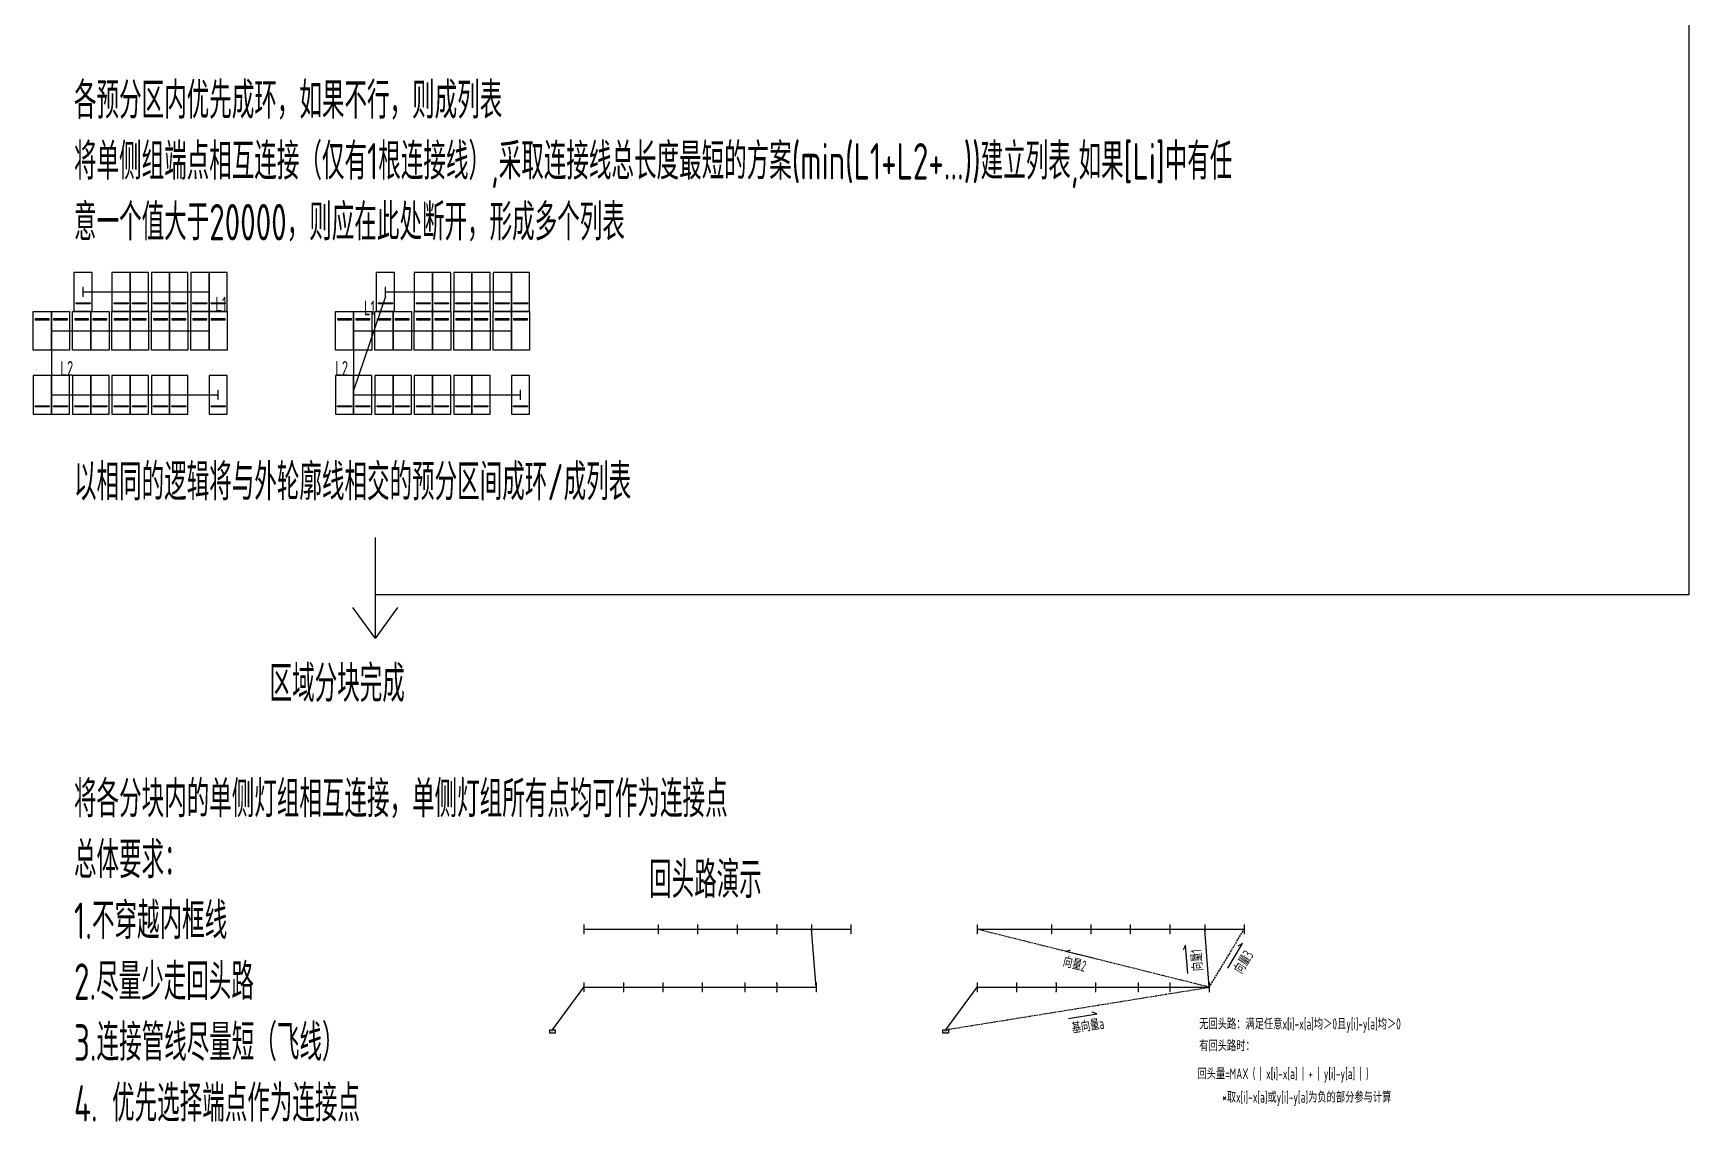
# Model space of a CAD drawing. Header units: millimetres. Extents: x -691095 to 2797013, y -349436 to 2050109.
# Drawn here: x 1168032 to 1394838, y 1179340 to 1328401 of the extents above; entities that cross this region are included whole.
import ezdxf
from ezdxf.enums import TextEntityAlignment as Align

# ---------------------------------------------------------------- set-up
doc = ezdxf.new("R2010")
doc.units = ezdxf.units.MM
doc.header["$LTSCALE"] = 1000
doc.linetypes.add('DASH', pattern=[0.35, 0.25, -0.1])
for name, color, linetype in [('AE-EQPM-CARS', 250, 'Continuous'), ('E-LITE-LITE', 3, 'Continuous'), ('E-LITE-WIRE', 4, 'Continuous'), ('E-POWR-EQPM', 3, 'Continuous'), ('E-UNIV-EL', 140, 'Continuous')]:
    doc.layers.add(name, color=color, linetype=linetype)
doc.layers.add('注释', color=3, linetype='Continuous', plot=False)
doc.styles.add('TH-STYLE3', font='tssdeng.shx', dxfattribs={"width": 0.65, "bigfont": 'tssdchn.shx'})

# ---------------------------------------------------------------- blocks, each defined once
blk = doc.blocks.new('car0')
at = {"linetype": 'ByBlock', "elevation": 0}
for points in [[(262323, 561110), (267623, 561110), (267623, 563610), (262323, 563610)], [(266598, 561410), (266448, 561410), (266448, 563310), (266598, 563310)]]:
    blk.add_lwpolyline(points, close=True, dxfattribs=at)
blk = doc.blocks.new('E-BL001-1')
for p, q in [((-6, -0.5), (-6, 0.5)), ((-6, 0), (6, 0)), ((6, -0.5), (6, 0.5))]:
    blk.add_line(p, q)
blk = doc.blocks.new('E-BDB001')
blk.add_lwpolyline([(-2.5, -1.5), (-2.5, 1.5), (2.5, 1.5), (2.5, -1.5)], close=True)
at = {"layer": 'E-UNIV-EL', "style": 'TH-STYLE3', "width": 0.7}
blk.add_attdef('BOX', text='', height=2, dxfattribs=at).set_placement((0, 0), align=Align.MIDDLE)

msp = doc.modelspace()

# ---------------------------------------------------------------- linework, layer by layer
at = {"layer": 'E-LITE-WIRE'}
for p, q in [((1243485.14178, 1205705.68613), (1280058.45634, 1205705.68613, 0.00407)), ((1243485.14178, 1205705.68613), (1280058.45634, 1205705.68613, 0.00407)), ((1297348.61874, 1205705.68613), (1333921.93331, 1205705.68613, 0.00407)), ((1297348.61874, 1205705.68613), (1333921.93331, 1205705.68613, 0.00407)), ((1243485.14178, 1197776.42242), (1275285.14178, 1197776.42242, 0.00407)), ((1243485.14178, 1197776.42242), (1275285.14178, 1197776.42242, 0.00407)), ((1297348.61874, 1197776.42242), (1329148.61874, 1197776.42242, 0.00407)), ((1297348.61874, 1197776.42242), (1329148.61874, 1197776.42242, 0.00407))]:
    msp.add_line(p, q, dxfattribs=at)
at = {"layer": '注释', "color": 1}
for p, q in [((1394838.40477, 1494651.20417), (1394838.40477, 1251481.36692)), ((1214873.01298, 1259348.99697), (1214873.01298, 1245529.68001)), ((1211798.26085, 1249755.848), (1214873.01298, 1245529.68001)), ((1394838.40477, 1251481.36692), (1214873.01298, 1251481.36692)), ((1217947.76512, 1249755.848), (1214873.01298, 1245529.68001))]:
    msp.add_line(p, q, dxfattribs=at)
at = {"layer": '注释', "color": 4}
for p, q in [((1174881.88886, 1292962.13371), (1181331.88886, 1292962.13371)), ((1181331.88886, 1292962.13371), (1186731.88886, 1292962.13371)), ((1186731.88886, 1292962.13371), (1192131.88886, 1292962.13371)), ((1216290.62944, 1292962.13371), (1222740.62944, 1292962.13371)), ((1222740.62944, 1292962.13371), (1228140.62944, 1292962.13371)), ((1228140.62944, 1292962.13371), (1233540.62944, 1292962.13371)), ((1170531.88886, 1287662.13371), (1175931.88886, 1287662.13371)), ((1175931.88886, 1287662.13371), (1181331.88886, 1287662.13371)), ((1181331.88886, 1287662.13371), (1186731.88886, 1287662.13371)), ((1186731.88886, 1287662.13371), (1192131.88886, 1287662.13371)), ((1211940.62944, 1287662.13371), (1217340.62944, 1287662.13371)), ((1217340.62944, 1287662.13371), (1222740.62944, 1287662.13371)), ((1222740.62944, 1287662.13371), (1228140.62944, 1287662.13371)), ((1228140.62944, 1287662.13371), (1233540.62944, 1287662.13371)), ((1170531.88886, 1278862.13371), (1175931.88886, 1278862.13371)), ((1175931.88886, 1278862.13371), (1181331.88886, 1278862.13371)), ((1181331.88886, 1278862.13371), (1186731.88886, 1278862.13371)), ((1186731.88886, 1278862.13371), (1193381.88886, 1278862.13371)), ((1211940.62944, 1278862.13371), (1217340.62944, 1278862.13371)), ((1217340.62944, 1278862.13371), (1222740.62944, 1278862.13371)), ((1222740.62944, 1278862.13371), (1228140.62944, 1278862.13371)), ((1228140.62944, 1278862.13371), (1234790.62944, 1278862.13371))]:
    msp.add_line(p, q, dxfattribs=at)
at = {"layer": '注释', "color": 21}
for p, q in [((1192131.88886, 1292362.13371), (1192131.88886, 1288262.13371)), ((1216290.62944, 1292362.13371), (1211940.62944, 1279462.13371)), ((1170531.88886, 1287062.13371), (1170531.88886, 1279462.13371)), ((1211940.62944, 1287062.13371), (1211940.62944, 1279462.13371))]:
    msp.add_line(p, q, dxfattribs=at)
at = {"layer": '注释', "color": 15}
for p, q in [((1275285.14178, 1197776.42242, 0.00407), (1274658.34015, 1205705.68613)), ((1329148.61874, 1197776.42242, 0.00407), (1328521.81712, 1205705.68613)), ((1239175.62787, 1191956.12328, 0.00407), (1243485.02559, 1197778.25153)), ((1293039.10483, 1191956.12328, 0.00407), (1297348.50256, 1197778.25153))]:
    msp.add_line(p, q, dxfattribs=at)
at = {"layer": '注释', "color": 252, "linetype": 'DASH', "true_color": 0x939598}
for p, q in [((1329148.50255, 1197778.25153), (1297348.61874, 1205705.68613)), ((1329148.61874, 1197776.42242, 0.00407), (1333921.81712, 1205707.51524)), ((1293039.10483, 1191956.12328, 0.00407), (1329148.61874, 1197776.42242, 0.00407))]:
    msp.add_line(p, q, dxfattribs=at)
at = {"layer": '注释', "extrusion": (-1.84043e-07, -7.38266e-07, 1)}
for p, q in [((1309454.9162, 1202687.69141), (1310126.08863, 1202880.1721, 0.00027)), ((1313248.56065, 1201741.96883), (1309454.9162, 1202687.69141))]:
    msp.add_line(p, q, dxfattribs=at)
at = {"layer": '注释', "extrusion": (4.29753e-07, 5.46867e-07, 1)}
for p, q in [((1325875.75127, 1203545.46995, 0.00111), (1325575.37434, 1202915.15659, 0.00158)), ((1326183.85243, 1199647.88056, 0.00311), (1325875.75127, 1203545.46995, 0.00111))]:
    msp.add_line(p, q, dxfattribs=at)
at = {"layer": '注释', "extrusion": (4.01294e-07, 2.71265e-07, 1)}
for p, q in [((1331668.52075, 1200393.76155, 0.00272), (1333684.58416, 1203743.62986, 0.00101)), ((1333684.58416, 1203743.62986, 0.00101), (1333073.65914, 1203405.55907, 0.00134))]:
    msp.add_line(p, q, dxfattribs=at)
at = {"layer": '注释'}
for p, q in [((1309870.32643, 1193509.11738, 0.00407), (1313730.25452, 1194131.27851, 0.00407)), ((1313730.25452, 1194131.27851, 0.00407), (1313077.72246, 1194379.71996, 0.00407))]:
    msp.add_line(p, q, dxfattribs=at)

# ---------------------------------------------------------------- block references
at = {"layer": 'AE-EQPM-CARS', "linetype": 'ByBlock', "rotation": 270}
for p in [(612521.43603, 1557935.26413, -0.00407), (617721.43603, 1557935.26413, -0.00407), (620221.43603, 1557935.26413, -0.00407), (623121.43603, 1557935.26413, -0.00407), (625621.43603, 1557935.26413, -0.00407), (628521.43603, 1557935.26413, -0.00407), (631021.43603, 1557935.26413, -0.00407), (653930.17661, 1557935.26413, -0.00407), (659130.17661, 1557935.26413, -0.00407), (661630.17661, 1557935.26413, -0.00407), (664530.17661, 1557935.26413, -0.00407), (667030.17661, 1557935.26413, -0.00407), (669930.17661, 1557935.26413, -0.00407), (672430.17661, 1557935.26413, -0.00407), (606921.43603, 1543835.26413, -0.00407), (609421.43603, 1543835.26413, -0.00407), (612321.43603, 1543835.26413, -0.00407), (614821.43603, 1543835.26413, -0.00407), (617721.43603, 1543835.26413, -0.00407), (620221.43603, 1543835.26413, -0.00407), (623121.43603, 1543835.26413, -0.00407), (625621.43603, 1543835.26413, -0.00407), (631021.43603, 1543835.26413, -0.00407), (648330.17661, 1543835.26413, -0.00407), (650830.17661, 1543835.26413, -0.00407), (653730.17661, 1543835.26413, -0.00407), (656230.17661, 1543835.26413, -0.00407), (659130.17661, 1543835.26413, -0.00407), (661630.17661, 1543835.26413, -0.00407), (664530.17661, 1543835.26413, -0.00407), (667030.17661, 1543835.26413, -0.00407), (672430.17661, 1543835.26413, -0.00407)]:
    msp.add_blockref('car0', p, dxfattribs=at)
at = {"layer": 'AE-EQPM-CARS', "linetype": 'ByBlock', "xscale": -1, "rotation": 270}
for p in [(606921.43603, 1022689.00329, -0.00407), (609421.43603, 1022689.00329, -0.00407), (612321.43603, 1022689.00329, -0.00407), (614821.43603, 1022689.00329, -0.00407), (617721.43603, 1022689.00329, -0.00407), (620221.43603, 1022689.00329, -0.00407), (623121.43603, 1022689.00329, -0.00407), (625621.43603, 1022689.00329, -0.00407), (628521.43603, 1022689.00329, -0.00407), (631021.43603, 1022689.00329, -0.00407), (648330.17661, 1022689.00329, -0.00407), (650830.17661, 1022689.00329, -0.00407), (653730.17661, 1022689.00329, -0.00407), (656230.17661, 1022689.00329, -0.00407), (659130.17661, 1022689.00329, -0.00407), (661630.17661, 1022689.00329, -0.00407), (664530.17661, 1022689.00329, -0.00407), (667030.17661, 1022689.00329, -0.00407), (669930.17661, 1022689.00329, -0.00407), (672430.17661, 1022689.00329, -0.00407)]:
    msp.add_blockref('car0', p, dxfattribs=at)
at = {"layer": 'E-LITE-LITE', "xscale": 100, "yscale": 100, "zscale": 100}
for p, rotation in [((1174881.88886, 1292962.13371), 90), ((1181331.88886, 1292962.13371), 90), ((1186731.88886, 1292962.13371), 90), ((1192131.88886, 1292962.13371), 90), ((1216290.62944, 1292962.13371), 90), ((1222740.62944, 1292962.13371), 90), ((1228140.62944, 1292962.13371), 90), ((1233540.62944, 1292962.13371), 90), ((1170531.88886, 1287662.13371), 90), ((1175931.88886, 1287662.13371), 90), ((1181331.88886, 1287662.13371), 90), ((1186731.88886, 1287662.13371), 90), ((1192131.88886, 1287662.13371), 90), ((1211940.62944, 1287662.13371), 90), ((1217340.62944, 1287662.13371), 90), ((1222740.62944, 1287662.13371), 90), ((1228140.62944, 1287662.13371), 90), ((1233540.62944, 1287662.13371), 90), ((1170531.88886, 1278862.13371), 90), ((1175931.88886, 1278862.13371), 90), ((1181331.88886, 1278862.13371), 90), ((1186731.88886, 1278862.13371), 90), ((1193381.88886, 1278862.13371), 90), ((1211940.62944, 1278862.13371), 90), ((1217340.62944, 1278862.13371), 90), ((1222740.62944, 1278862.13371), 90), ((1228140.62944, 1278862.13371), 90), ((1234790.62944, 1278862.13371), 90), ((1243485.02559, 1205707.51524), 270), ((1243485.02559, 1205707.51524), 270), ((1253658.34016, 1205707.51524), 270), ((1253658.34016, 1205707.51524), 270), ((1259058.34016, 1205707.51524), 270), ((1259058.34016, 1205707.51524), 270), ((1264458.34015, 1205707.51524), 270), ((1264458.34015, 1205707.51524), 270), ((1269885.02559, 1205707.51524), 270), ((1269885.02559, 1205707.51524), 270), ((1274658.34015, 1205707.51524), 270), ((1274658.34015, 1205707.51524), 270), ((1280058.34015, 1205707.51524), 270), ((1280058.34015, 1205707.51524), 270), ((1297348.50256, 1205707.51524), 270), ((1297348.50256, 1205707.51524), 270), ((1307521.81712, 1205707.51524), 270), ((1307521.81712, 1205707.51524), 270), ((1312921.81712, 1205707.51524), 270), ((1312921.81712, 1205707.51524), 270), ((1318321.81712, 1205707.51524), 270), ((1318321.81712, 1205707.51524), 270), ((1323748.50255, 1205707.51524), 270), ((1323748.50255, 1205707.51524), 270), ((1328521.81712, 1205707.51524), 270), ((1328521.81712, 1205707.51524), 270), ((1333921.81712, 1205707.51524), 270), ((1333921.81712, 1205707.51524), 270), ((1243485.02559, 1197778.25153), 270), ((1243485.02559, 1197778.25153), 270), ((1248885.02559, 1197778.25153), 270), ((1248885.02559, 1197778.25153), 270), ((1254285.02559, 1197778.25153), 270), ((1254285.02559, 1197778.25153), 270), ((1259685.02559, 1197778.25153), 270), ((1259685.02559, 1197778.25153), 270), ((1265535.02559, 1197778.25153), 270), ((1265535.02559, 1197778.25153), 270), ((1269885.02559, 1197778.25153), 270), ((1269885.02559, 1197778.25153), 270), ((1275285.02559, 1197778.25153), 270), ((1275285.02559, 1197778.25153), 270), ((1297348.50256, 1197778.25153), 270), ((1297348.50256, 1197778.25153), 270), ((1302748.50255, 1197778.25153), 270), ((1302748.50255, 1197778.25153), 270), ((1308148.50255, 1197778.25153), 270), ((1308148.50255, 1197778.25153), 270), ((1313548.50255, 1197778.25153), 270), ((1313548.50255, 1197778.25153), 270), ((1319398.50256, 1197778.25153), 270), ((1319398.50256, 1197778.25153), 270), ((1323748.50255, 1197778.25153), 270), ((1323748.50255, 1197778.25153), 270), ((1329148.50255, 1197778.25153), 270), ((1329148.50255, 1197778.25153), 270)]:
    msp.add_blockref('E-BL001-1', p, dxfattribs=dict(at, rotation=rotation))
at = {"layer": 'E-POWR-EQPM', "xscale": 150, "yscale": 150, "zscale": 150}
for p in [(1239175.62787, 1191731.12328, 0.00407), (1293039.10483, 1191731.12328, 0.00407)]:
    msp.add_blockref('E-BDB001', p, dxfattribs=at).add_auto_attribs({'BOX': 'AL'})

# ---------------------------------------------------------------- texts
at = {"layer": '注释', "style": 'TH-STYLE3', "width": 0.65}
for s, height, p in [('L1', 2000, (1193017.8415, 1290312.13371)), ('L1', 2000, (1213355.40524, 1289781.57863)), ('L2', 2000, (1171781.88886, 1281512.13371)), ('L2', 2000, (1209433.99921, 1281512.13371)), ('区域分块完成', 5000, (1200426.55047, 1236833.61865)), ('回头路演示', 5000, (1252410.19062, 1209984.79358)), ('无回头路：满足任意x[i]-x[a]均＞0且y[i]-y[a]均＞0', 1500, (1327762.72342, 1192008.65907)), ('有回头路时：', 1500, (1327762.72342, 1189015.77813)), ('回头量=', 1500, (1327522.45881, 1185186.70815)), ('MAX ( | x[i]-x[a] | + | y[i]-y[a] | )', 1500, (1331923.59374, 1185186.70815)), ('*取x[i]-x[a]或y[i]-y[a]为负的部分参与计算', 1500, (1330914.2901, 1181978.45306))]:
    msp.add_text(s, height=height, dxfattribs=at).set_placement(p)
at = {"layer": '注释', "extrusion": (1.84043e-07, 7.38266e-07, 1), "style": 'TH-STYLE3', "width": 0.65}
msp.add_text('向量2', height=1500, rotation=346.0019794825, dxfattribs=at).set_placement((1308980.80817, 1200630.7626, 1.12271))
at = {"layer": '注释', "extrusion": (4.29753e-07, 5.46867e-07, 1), "style": 'TH-STYLE3', "width": 0.65}
msp.add_text('向量1', height=1500, rotation=94.5197844392, dxfattribs=at).set_placement((1328325.07342, 1200038.21835, 1.22502))
at = {"layer": '注释', "extrusion": (4.01294e-07, 2.71265e-07, 1), "style": 'TH-STYLE3', "width": 0.65}
msp.add_text('向量3', height=1500, rotation=58.9590565114, dxfattribs=at).set_placement((1333637.4101, 1199466.04089, 0.85867))
at = {"layer": '注释', "style": 'TH-STYLE3', "width": 0.65}
msp.add_text('基向量a', height=1500, rotation=9.1564455366, dxfattribs=at).set_placement((1310432.47602, 1191406.45746))
at = {"layer": '注释', "char_height": 5000, "attachment_point": 1, "style": 'TH-STYLE3'}
for s, insert, width in [('各预分区内优先成环，如果不行，则成列表\\P将单侧组端点相互连接（仅有1根连接线）,采取连接线总长度最短的方案(min(L1+L2+...))建立列表,如果[Li]中有任意一个值大于20000，则应在此处断开，形成多个列表', (1173631.88886, 1321686.68851), 158370.2162968), ('以相同的逻辑将与外轮廓线相交的预分区间成环/成列表', (1173631.88886, 1269438.31557), 104536.9152356), ('将各分块内的单侧灯组相互连接，单侧灯组所有点均可作为连接点\\P总体要求：\\P1.不穿越内框线 \\P2.尽量少走回头路\\P3.连接管线尽量短（飞线）\\P4. 优先选择端点作为连接点', (1173631.88886, 1226045.17972), 104536.9152356)]:
    msp.add_mtext(s, dxfattribs=dict(at, insert=insert, width=width))

doc.saveas('drawing.dxf')
